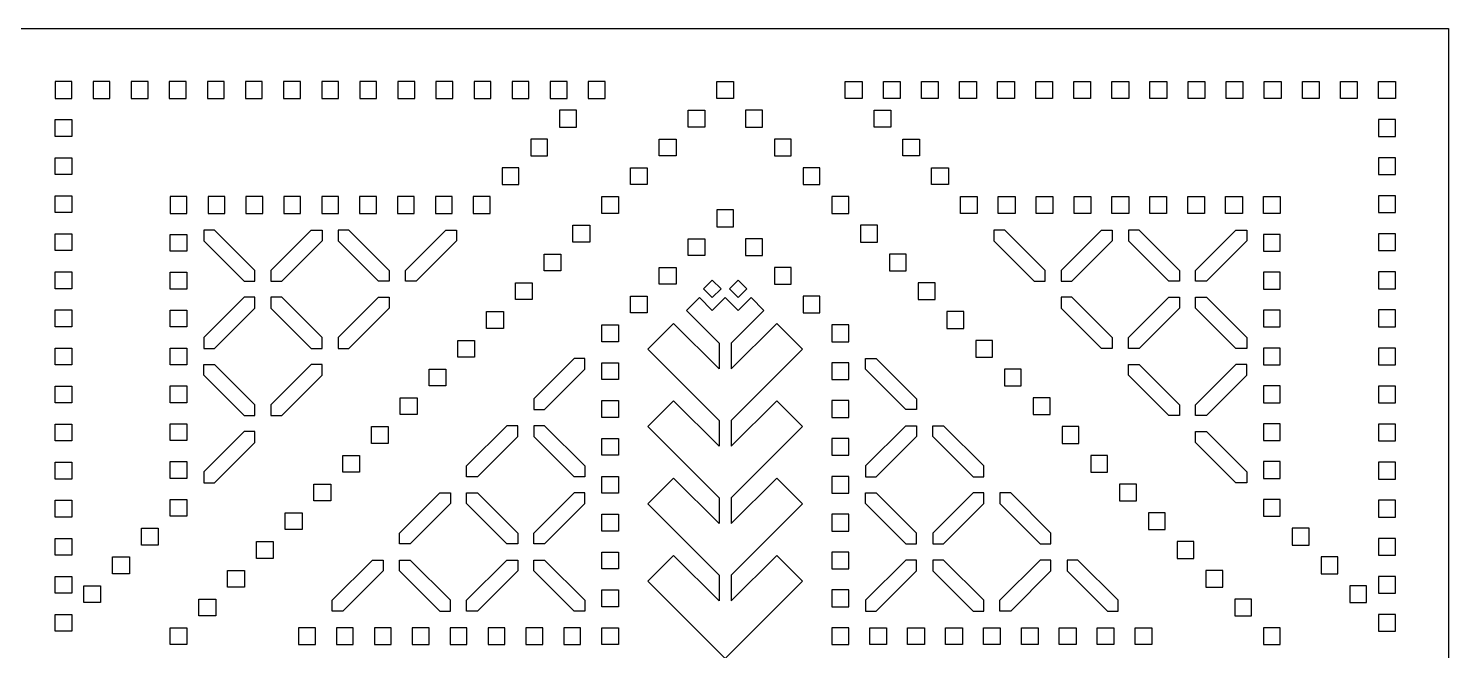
# Model space of a CAD drawing. Extents: x 48 to 637, y 137 to 327.
# Drawn here: x 242.3 to 429, y 245.3 to 327.2 of the extents above; entities that cross this region are included whole.
import ezdxf

# ---------------------------------------------------------------- set-up
doc = ezdxf.new("R2010")
doc.units = 0
doc.layers.get('0').update_dxf_attribs({"linetype": 'CONTINUOUS'})

msp = doc.modelspace()

# ---------------------------------------------------------------- linework, layer by layer
for p, q in [((238.757882, 327.15714), (429.019033, 327.15714)), ((429.019033, 327.15714), (429.019033, 136.895926)), ((245.757882, 320.15714), (245.757882, 317.947432)), ((247.967591, 320.15714), (245.757882, 320.15714)), ((247.967591, 317.947432), (247.967591, 320.15714)), ((250.767382, 320.15714), (250.767382, 317.947432)), ((252.977091, 320.15714), (250.767382, 320.15714)), ((252.977091, 317.947432), (252.977091, 320.15714)), ((255.776882, 320.15714), (255.776882, 317.947432)), ((257.986591, 320.15714), (255.776882, 320.15714)), ((257.986591, 317.947432), (257.986591, 320.15714)), ((260.786382, 320.15714), (260.786382, 317.947432)), ((262.996091, 320.15714), (260.786382, 320.15714)), ((262.996091, 317.947432), (262.996091, 320.15714)), ((268.005591, 320.15714), (265.795882, 320.15714)), ((265.795882, 320.15714), (265.795882, 317.947432)), ((268.005591, 317.947432), (268.005591, 320.15714)), ((273.015091, 320.15714), (270.805382, 320.15714)), ((270.805382, 320.15714), (270.805382, 317.947432)), ((273.015091, 317.947432), (273.015091, 320.15714)), ((278.024591, 320.15714), (275.814882, 320.15714)), ((275.814882, 320.15714), (275.814882, 317.947432)), ((278.024591, 317.947432), (278.024591, 320.15714)), ((280.824382, 320.15714), (280.824382, 317.947432)), ((283.034091, 320.15714), (280.824382, 320.15714)), ((283.034091, 317.947432), (283.034091, 320.15714)), ((285.833882, 320.15714), (285.833882, 317.947432)), ((288.043591, 320.15714), (285.833882, 320.15714)), ((288.043591, 317.947432), (288.043591, 320.15714)), ((290.843382, 320.15714), (290.843382, 317.947432)), ((293.053091, 320.15714), (290.843382, 320.15714)), ((293.053091, 317.947432), (293.053091, 320.15714)), ((295.852882, 320.15714), (295.852882, 317.947432)), ((298.062591, 320.15714), (295.852882, 320.15714)), ((298.062591, 317.947432), (298.062591, 320.15714)), ((300.862382, 320.15714), (300.862382, 317.947432)), ((303.072091, 320.15714), (300.862382, 320.15714)), ((303.072091, 317.947432), (303.072091, 320.15714)), ((308.081591, 320.15714), (305.871882, 320.15714)), ((305.871882, 320.15714), (305.871882, 317.947432)), ((308.081591, 317.947432), (308.081591, 320.15714)), ((313.091091, 320.15714), (310.881382, 320.15714)), ((310.881382, 320.15714), (310.881382, 317.947432)), ((313.091091, 317.947432), (313.091091, 320.15714)), ((318.100591, 320.15714), (315.890882, 320.15714)), ((315.890882, 320.15714), (315.890882, 317.947432)), ((318.100591, 317.947432), (318.100591, 320.15714)), ((332.783603, 317.947432), (332.783603, 320.15714)), ((332.783603, 320.15714), (334.993312, 320.15714)), ((334.993312, 320.15714), (334.993312, 317.947432)), ((349.676325, 317.947432), (349.676325, 320.15714)), ((349.676325, 320.15714), (351.886033, 320.15714)), ((351.886033, 320.15714), (351.886033, 317.947432)), ((354.685825, 320.15714), (356.895533, 320.15714)), ((354.685825, 317.947432), (354.685825, 320.15714)), ((356.895533, 320.15714), (356.895533, 317.947432)), ((359.695325, 320.15714), (361.905033, 320.15714)), ((359.695325, 317.947432), (359.695325, 320.15714)), ((361.905033, 320.15714), (361.905033, 317.947432)), ((364.704825, 320.15714), (366.914533, 320.15714)), ((364.704825, 317.947432), (364.704825, 320.15714)), ((366.914533, 320.15714), (366.914533, 317.947432)), ((369.714325, 320.15714), (371.924033, 320.15714)), ((369.714325, 317.947432), (369.714325, 320.15714)), ((371.924033, 320.15714), (371.924033, 317.947432)), ((374.723825, 320.15714), (376.933533, 320.15714)), ((374.723825, 317.947432), (374.723825, 320.15714)), ((376.933533, 320.15714), (376.933533, 317.947432)), ((379.733325, 320.15714), (381.943033, 320.15714)), ((379.733325, 317.947432), (379.733325, 320.15714)), ((381.943033, 320.15714), (381.943033, 317.947432)), ((384.742825, 320.15714), (386.952533, 320.15714)), ((384.742825, 317.947432), (384.742825, 320.15714)), ((386.952533, 320.15714), (386.952533, 317.947432)), ((389.752325, 320.15714), (391.962033, 320.15714)), ((389.752325, 317.947432), (389.752325, 320.15714)), ((391.962033, 320.15714), (391.962033, 317.947432)), ((394.761825, 320.15714), (396.971533, 320.15714)), ((394.761825, 317.947432), (394.761825, 320.15714)), ((396.971533, 320.15714), (396.971533, 317.947432)), ((399.771325, 320.15714), (401.981033, 320.15714)), ((399.771325, 317.947432), (399.771325, 320.15714)), ((401.981033, 320.15714), (401.981033, 317.947432)), ((404.780825, 320.15714), (406.990533, 320.15714)), ((404.780825, 317.947432), (404.780825, 320.15714)), ((406.990533, 320.15714), (406.990533, 317.947432)), ((409.790325, 320.15714), (412.000033, 320.15714)), ((409.790325, 317.947432), (409.790325, 320.15714)), ((412.000033, 320.15714), (412.000033, 317.947432)), ((414.799825, 320.15714), (417.009533, 320.15714)), ((414.799825, 317.947432), (414.799825, 320.15714)), ((417.009533, 320.15714), (417.009533, 317.947432)), ((419.809325, 320.15714), (422.019033, 320.15714)), ((419.809325, 317.947432), (419.809325, 320.15714)), ((422.019033, 320.15714), (422.019033, 317.947432)), ((245.757882, 317.947432), (247.967591, 317.947432)), ((250.767382, 317.947432), (252.977091, 317.947432)), ((255.776882, 317.947432), (257.986591, 317.947432)), ((260.786382, 317.947432), (262.996091, 317.947432)), ((265.795882, 317.947432), (268.005591, 317.947432)), ((270.805382, 317.947432), (273.015091, 317.947432)), ((275.814882, 317.947432), (278.024591, 317.947432)), ((280.824382, 317.947432), (283.034091, 317.947432)), ((285.833882, 317.947432), (288.043591, 317.947432)), ((290.843382, 317.947432), (293.053091, 317.947432)), ((295.852882, 317.947432), (298.062591, 317.947432)), ((300.862382, 317.947432), (303.072091, 317.947432)), ((305.871882, 317.947432), (308.081591, 317.947432)), ((310.881382, 317.947432), (313.091091, 317.947432)), ((315.890882, 317.947432), (318.100591, 317.947432)), ((334.993312, 317.947432), (332.783603, 317.947432)), ((351.886033, 317.947432), (349.676325, 317.947432)), ((356.895533, 317.947432), (354.685825, 317.947432)), ((361.905033, 317.947432), (359.695325, 317.947432)), ((366.914533, 317.947432), (364.704825, 317.947432)), ((371.924033, 317.947432), (369.714325, 317.947432)), ((376.933533, 317.947432), (374.723825, 317.947432)), ((381.943033, 317.947432), (379.733325, 317.947432)), ((386.952533, 317.947432), (384.742825, 317.947432)), ((391.962033, 317.947432), (389.752325, 317.947432)), ((396.971533, 317.947432), (394.761825, 317.947432)), ((401.981033, 317.947432), (399.771325, 317.947432)), ((406.990533, 317.947432), (404.780825, 317.947432)), ((412.000033, 317.947432), (409.790325, 317.947432)), ((417.009533, 317.947432), (414.799825, 317.947432)), ((422.019033, 317.947432), (419.809325, 317.947432)), ((314.316855, 316.373405), (312.107146, 316.373405)), ((312.107146, 316.373405), (312.107146, 314.163696)), ((314.316855, 314.163696), (314.316855, 316.373405)), ((328.999875, 316.373412), (331.209584, 316.373412)), ((328.999875, 314.163703), (328.999875, 316.373412)), ((331.209584, 316.373412), (331.209584, 314.163703)), ((338.77704, 316.373412), (336.567332, 316.373412)), ((336.567332, 316.373412), (336.567332, 314.163703)), ((338.77704, 314.163703), (338.77704, 316.373412)), ((353.460061, 316.373405), (355.669769, 316.373405)), ((353.460061, 314.163696), (353.460061, 316.373405)), ((355.669769, 316.373405), (355.669769, 314.163696)), ((245.757882, 312.937932), (245.757882, 315.14764)), ((245.757882, 315.14764), (247.967591, 315.14764)), ((247.967591, 315.14764), (247.967591, 312.937932)), ((312.107146, 314.163696), (314.316855, 314.163696)), ((331.209584, 314.163703), (328.999875, 314.163703)), ((336.567332, 314.163703), (338.77704, 314.163703)), ((355.669769, 314.163696), (353.460061, 314.163696)), ((422.019033, 315.14764), (419.809325, 315.14764)), ((419.809325, 315.14764), (419.809325, 312.937932)), ((422.019033, 312.937932), (422.019033, 315.14764)), ((247.967591, 312.937932), (245.757882, 312.937932)), ((308.32341, 312.589669), (308.32341, 310.37996)), ((310.533119, 312.589669), (308.32341, 312.589669)), ((310.533119, 310.37996), (310.533119, 312.589669)), ((325.216147, 310.379975), (325.216147, 312.589684)), ((325.216147, 312.589684), (327.425855, 312.589684)), ((327.425855, 312.589684), (327.425855, 310.379975)), ((340.35106, 312.589684), (340.35106, 310.379975)), ((342.560769, 312.589684), (340.35106, 312.589684)), ((342.560769, 310.379975), (342.560769, 312.589684)), ((357.243796, 310.37996), (357.243796, 312.589669)), ((357.243796, 312.589669), (359.453505, 312.589669)), ((359.453505, 312.589669), (359.453505, 310.37996)), ((419.809325, 312.937932), (422.019033, 312.937932)), ((245.757882, 307.928432), (245.757882, 310.13814)), ((245.757882, 310.13814), (247.967591, 310.13814)), ((247.967591, 310.13814), (247.967591, 307.928432)), ((308.32341, 310.37996), (310.533119, 310.37996)), ((327.425855, 310.379975), (325.216147, 310.379975)), ((340.35106, 310.379975), (342.560769, 310.379975)), ((359.453505, 310.37996), (357.243796, 310.37996)), ((422.019033, 310.13814), (419.809325, 310.13814)), ((419.809325, 310.13814), (419.809325, 307.928432)), ((422.019033, 307.928432), (422.019033, 310.13814)), ((306.749383, 308.805933), (304.539674, 308.805933)), ((304.539674, 308.805933), (304.539674, 306.596224)), ((306.749383, 306.596224), (306.749383, 308.805933)), ((321.432418, 308.805955), (323.642127, 308.805955)), ((321.432418, 306.596247), (321.432418, 308.805955)), ((323.642127, 308.805955), (323.642127, 306.596247)), ((346.344497, 308.805955), (344.134789, 308.805955)), ((344.134789, 308.805955), (344.134789, 306.596247)), ((346.344497, 306.596247), (346.344497, 308.805955)), ((361.027532, 308.805933), (363.237241, 308.805933)), ((361.027532, 306.596224), (361.027532, 308.805933)), ((363.237241, 308.805933), (363.237241, 306.596224)), ((247.967591, 307.928432), (245.757882, 307.928432)), ((304.539674, 306.596224), (306.749383, 306.596224)), ((323.642127, 306.596247), (321.432418, 306.596247)), ((344.134789, 306.596247), (346.344497, 306.596247)), ((363.237241, 306.596224), (361.027532, 306.596224)), ((419.809325, 307.928432), (422.019033, 307.928432)), ((245.757882, 302.918932), (245.757882, 305.12864)), ((245.757882, 305.12864), (247.967591, 305.12864)), ((247.967591, 305.12864), (247.967591, 302.918932)), ((260.892794, 305.022197), (260.892794, 302.812488)), ((263.102503, 305.022197), (260.892794, 305.022197)), ((263.102503, 302.812488), (263.102503, 305.022197)), ((265.875687, 305.022197), (265.875687, 302.812488)), ((268.085396, 305.022197), (265.875687, 305.022197)), ((268.085396, 302.812488), (268.085396, 305.022197)), ((270.85858, 305.022197), (270.85858, 302.812488)), ((273.068289, 305.022197), (270.85858, 305.022197)), ((273.068289, 302.812488), (273.068289, 305.022197)), ((275.841473, 305.022197), (275.841473, 302.812488)), ((278.051182, 305.022197), (275.841473, 305.022197)), ((278.051182, 302.812488), (278.051182, 305.022197)), ((280.824366, 305.022197), (280.824366, 302.812488)), ((283.034075, 305.022197), (280.824366, 305.022197)), ((283.034075, 302.812488), (283.034075, 305.022197)), ((285.807259, 305.022197), (285.807259, 302.812488)), ((288.016968, 305.022197), (285.807259, 305.022197)), ((288.016968, 302.812488), (288.016968, 305.022197)), ((290.790152, 305.022197), (290.790152, 302.812488)), ((292.999861, 305.022197), (290.790152, 305.022197)), ((292.999861, 302.812488), (292.999861, 305.022197)), ((295.773046, 305.022197), (295.773046, 302.812488)), ((297.982754, 305.022197), (295.773046, 305.022197)), ((297.982754, 302.812488), (297.982754, 305.022197)), ((300.755939, 305.022197), (300.755939, 302.812488)), ((302.965647, 305.022197), (300.755939, 305.022197)), ((302.965647, 302.812488), (302.965647, 305.022197)), ((317.64869, 302.812518), (317.64869, 305.022227)), ((317.64869, 305.022227), (319.858399, 305.022227)), ((319.858399, 305.022227), (319.858399, 302.812518)), ((347.918517, 305.022227), (347.918517, 302.812518)), ((350.128226, 305.022227), (347.918517, 305.022227)), ((350.128226, 302.812518), (350.128226, 305.022227)), ((364.811268, 305.022197), (367.020977, 305.022197)), ((364.811268, 302.812488), (364.811268, 305.022197)), ((367.020977, 305.022197), (367.020977, 302.812488)), ((369.794161, 302.812488), (369.794161, 305.022197)), ((369.794161, 305.022197), (372.00387, 305.022197)), ((372.00387, 305.022197), (372.00387, 302.812488)), ((374.777054, 302.812488), (374.777054, 305.022197)), ((374.777054, 305.022197), (376.986763, 305.022197)), ((376.986763, 305.022197), (376.986763, 302.812488)), ((379.759947, 302.812488), (379.759947, 305.022197)), ((379.759947, 305.022197), (381.969656, 305.022197)), ((381.969656, 305.022197), (381.969656, 302.812488)), ((384.742841, 302.812488), (384.742841, 305.022197)), ((384.742841, 305.022197), (386.952549, 305.022197)), ((386.952549, 305.022197), (386.952549, 302.812488)), ((389.725734, 302.812488), (389.725734, 305.022197)), ((389.725734, 305.022197), (391.935442, 305.022197)), ((391.935442, 305.022197), (391.935442, 302.812488)), ((394.708627, 305.022197), (396.918335, 305.022197)), ((394.708627, 302.812488), (394.708627, 305.022197)), ((396.918335, 305.022197), (396.918335, 302.812488)), ((399.69152, 302.812488), (399.69152, 305.022197)), ((399.69152, 305.022197), (401.901229, 305.022197)), ((401.901229, 305.022197), (401.901229, 302.812488)), ((404.674413, 302.812488), (404.674413, 305.022197)), ((404.674413, 305.022197), (406.884122, 305.022197)), ((406.884122, 305.022197), (406.884122, 302.812488)), ((422.019033, 305.12864), (419.809325, 305.12864)), ((419.809325, 305.12864), (419.809325, 302.918932)), ((422.019033, 302.918932), (422.019033, 305.12864)), ((247.967591, 302.918932), (245.757882, 302.918932)), ((260.892794, 302.812488), (263.102503, 302.812488)), ((265.875687, 302.812488), (268.085396, 302.812488)), ((270.85858, 302.812488), (273.068289, 302.812488)), ((275.841473, 302.812488), (278.051182, 302.812488)), ((280.824366, 302.812488), (283.034075, 302.812488)), ((285.807259, 302.812488), (288.016968, 302.812488)), ((290.790152, 302.812488), (292.999861, 302.812488)), ((295.773046, 302.812488), (297.982754, 302.812488)), ((300.755939, 302.812488), (302.965647, 302.812488)), ((319.858399, 302.812518), (317.64869, 302.812518)), ((332.783603, 303.264419), (332.783603, 301.05471)), ((334.993312, 303.264419), (332.783603, 303.264419)), ((334.993312, 301.05471), (334.993312, 303.264419)), ((347.918517, 302.812518), (350.128226, 302.812518)), ((367.020977, 302.812488), (364.811268, 302.812488)), ((372.00387, 302.812488), (369.794161, 302.812488)), ((376.986763, 302.812488), (374.777054, 302.812488)), ((381.969656, 302.812488), (379.759947, 302.812488)), ((386.952549, 302.812488), (384.742841, 302.812488)), ((391.935442, 302.812488), (389.725734, 302.812488)), ((396.918335, 302.812488), (394.708627, 302.812488)), ((401.901229, 302.812488), (399.69152, 302.812488)), ((406.884122, 302.812488), (404.674413, 302.812488)), ((419.809325, 302.918932), (422.019033, 302.918932)), ((313.864961, 301.238499), (316.07467, 301.238499)), ((313.864961, 299.02879), (313.864961, 301.238499)), ((316.07467, 301.238499), (316.07467, 299.02879)), ((332.783603, 301.05471), (334.993312, 301.05471)), ((353.911954, 301.238499), (351.702245, 301.238499)), ((351.702245, 301.238499), (351.702245, 299.02879)), ((353.911954, 299.02879), (353.911954, 301.238499)), ((245.757882, 297.909432), (245.757882, 300.11914)), ((245.757882, 300.11914), (247.967591, 300.11914)), ((247.967591, 300.11914), (247.967591, 297.909432)), ((260.892794, 297.829595), (260.892794, 300.039304)), ((260.892794, 300.039304), (263.102503, 300.039304)), ((263.102503, 300.039304), (263.102503, 297.829595)), ((266.726425, 300.60278), (265.312211, 300.60278)), ((265.312211, 300.60278), (265.312211, 299.188566)), ((265.312211, 299.188566), (270.615512, 293.885265)), ((266.726425, 300.60278), (272.029726, 295.299479)), ((279.454347, 300.60278), (274.151046, 295.299479)), ((280.86856, 299.188566), (275.56526, 293.885265)), ((279.454347, 300.60278), (280.86856, 300.60278)), ((280.86856, 300.60278), (280.86856, 299.188566)), ((284.404094, 300.60278), (282.989881, 300.60278)), ((282.989881, 300.60278), (282.989881, 299.188566)), ((282.989881, 299.188566), (288.293182, 293.885265)), ((284.404094, 300.60278), (289.707395, 295.299479)), ((297.132016, 300.60278), (291.828716, 295.299479)), ((298.54623, 299.188566), (293.242929, 293.885265)), ((297.132016, 300.60278), (298.54623, 300.60278)), ((298.54623, 300.60278), (298.54623, 299.188566)), ((316.07467, 299.02879), (313.864961, 299.02879)), ((328.999868, 299.480683), (331.209576, 299.480683)), ((328.999868, 297.270975), (328.999868, 299.480683)), ((331.209576, 299.480683), (331.209576, 297.270975)), ((338.777048, 299.480683), (336.567339, 299.480683)), ((336.567339, 299.480683), (336.567339, 297.270975)), ((338.777048, 297.270975), (338.777048, 299.480683)), ((351.702245, 299.02879), (353.911954, 299.02879)), ((369.230686, 300.60278), (369.230686, 299.188566)), ((370.644899, 300.60278), (369.230686, 300.60278)), ((369.230686, 299.188566), (374.533986, 293.885265)), ((370.644899, 300.60278), (375.9482, 295.299479)), ((383.372821, 300.60278), (378.06952, 295.299479)), ((384.787035, 299.188566), (379.483734, 293.885265)), ((383.372821, 300.60278), (384.787035, 300.60278)), ((384.787035, 300.60278), (384.787035, 299.188566)), ((388.322569, 300.60278), (386.908355, 300.60278)), ((386.908355, 300.60278), (386.908355, 299.188566)), ((386.908355, 299.188566), (392.211656, 293.885265)), ((388.322569, 300.60278), (393.625869, 295.299479)), ((401.050491, 300.60278), (395.74719, 295.299479)), ((402.464704, 299.188566), (397.161403, 293.885265)), ((401.050491, 300.60278), (402.464704, 300.60278)), ((402.464704, 300.60278), (402.464704, 299.188566)), ((406.884122, 300.039304), (404.674413, 300.039304)), ((404.674413, 300.039304), (404.674413, 297.829595)), ((406.884122, 297.829595), (406.884122, 300.039304)), ((419.809325, 300.11914), (419.809325, 297.909432)), ((422.019033, 300.11914), (419.809325, 300.11914)), ((422.019033, 297.909432), (422.019033, 300.11914)), ((247.967591, 297.909432), (245.757882, 297.909432)), ((263.102503, 297.829595), (260.892794, 297.829595)), ((310.081233, 295.245061), (310.081233, 297.45477)), ((310.081233, 297.45477), (312.290942, 297.45477)), ((312.290942, 297.45477), (312.290942, 295.245061)), ((331.209576, 297.270975), (328.999868, 297.270975)), ((336.567339, 297.270975), (338.777048, 297.270975)), ((355.485974, 297.45477), (355.485974, 295.245061)), ((357.695682, 297.45477), (355.485974, 297.45477)), ((357.695682, 295.245061), (357.695682, 297.45477)), ((404.674413, 297.829595), (406.884122, 297.829595)), ((419.809325, 297.909432), (422.019033, 297.909432)), ((245.757882, 295.10964), (247.967591, 295.10964)), ((245.757882, 292.899932), (245.757882, 295.10964)), ((247.967591, 295.10964), (247.967591, 292.899932)), ((272.029726, 293.885265), (272.029726, 295.299479)), ((274.151046, 295.299479), (274.151046, 293.885265)), ((289.707395, 295.299479), (289.707395, 293.885265)), ((291.828716, 293.885265), (291.828716, 295.299479)), ((312.290942, 295.245061), (310.081233, 295.245061)), ((325.216132, 293.487239), (325.216132, 295.696947)), ((325.216132, 295.696947), (327.42584, 295.696947)), ((327.42584, 295.696947), (327.42584, 293.487239)), ((340.351075, 295.696947), (340.351075, 293.487239)), ((342.560784, 295.696947), (340.351075, 295.696947)), ((342.560784, 293.487239), (342.560784, 295.696947)), ((355.485974, 295.245061), (357.695682, 295.245061)), ((375.9482, 293.885265), (375.9482, 295.299479)), ((378.06952, 295.299479), (378.06952, 293.885265)), ((393.625869, 295.299479), (393.625869, 293.885265)), ((395.74719, 293.885265), (395.74719, 295.299479)), ((419.809325, 295.10964), (419.809325, 292.899932)), ((422.019033, 295.10964), (419.809325, 295.10964)), ((422.019033, 292.899932), (422.019033, 295.10964)), ((260.892794, 295.056411), (263.102503, 295.056411)), ((260.892794, 292.846702), (260.892794, 295.056411)), ((263.102503, 295.056411), (263.102503, 292.846702)), ((270.615512, 293.885265), (272.029726, 293.885265)), ((274.151046, 293.885265), (275.56526, 293.885265)), ((289.707395, 293.885265), (288.293182, 293.885265)), ((293.242929, 293.885265), (291.828716, 293.885265)), ((306.297505, 293.671042), (308.507213, 293.671042)), ((306.297505, 291.461333), (306.297505, 293.671042)), ((308.507213, 293.671042), (308.507213, 291.461333)), ((327.42584, 293.487239), (325.216132, 293.487239)), ((332.191401, 294.027344), (331.042353, 292.878295)), ((333.34045, 292.878295), (332.191401, 294.027344)), ((335.585514, 294.027344), (334.436465, 292.878295)), ((336.734563, 292.878295), (335.585514, 294.027344)), ((340.351075, 293.487239), (342.560784, 293.487239)), ((361.479411, 293.671042), (359.269702, 293.671042)), ((359.269702, 293.671042), (359.269702, 291.461333)), ((361.479411, 291.461333), (361.479411, 293.671042)), ((374.533986, 293.885265), (375.9482, 293.885265)), ((378.06952, 293.885265), (379.483734, 293.885265)), ((393.625869, 293.885265), (392.211656, 293.885265)), ((397.161403, 293.885265), (395.74719, 293.885265)), ((406.884122, 295.056411), (404.674413, 295.056411)), ((404.674413, 295.056411), (404.674413, 292.846702)), ((406.884122, 292.846702), (406.884122, 295.056411)), ((247.967591, 292.899932), (245.757882, 292.899932)), ((263.102503, 292.846702), (260.892794, 292.846702)), ((265.312211, 286.460644), (270.615512, 291.763945)), ((272.029726, 291.763945), (270.615512, 291.763945)), ((272.029726, 290.349731), (272.029726, 291.763945)), ((275.56526, 291.763945), (274.151046, 291.763945)), ((274.151046, 291.763945), (274.151046, 290.349731)), ((275.56526, 291.763945), (280.86856, 286.460644)), ((288.293182, 291.763945), (282.989881, 286.460644)), ((288.293182, 291.763945), (289.707395, 291.763945)), ((289.707395, 291.763945), (289.707395, 290.349731)), ((308.507213, 291.461333), (306.297505, 291.461333)), ((321.432396, 291.913212), (323.642105, 291.913212)), ((321.432396, 289.703503), (321.432396, 291.913212)), ((323.642105, 291.913212), (323.642105, 289.703503)), ((330.494345, 291.729247), (328.797289, 290.03219)), ((332.191401, 290.03219), (330.494345, 291.729247)), ((331.042353, 292.878295), (332.191401, 291.729247)), ((332.191401, 291.729247), (333.34045, 292.878295)), ((333.888458, 291.729247), (332.191401, 290.03219)), ((335.585514, 290.03219), (333.888458, 291.729247)), ((334.436465, 292.878295), (335.585514, 291.729247)), ((335.585514, 291.729247), (336.734563, 292.878295)), ((337.28257, 291.729247), (335.585514, 290.03219)), ((338.979627, 290.03219), (337.28257, 291.729247)), ((346.34452, 291.913212), (344.134811, 291.913212)), ((344.134811, 291.913212), (344.134811, 289.703503)), ((346.34452, 289.703503), (346.34452, 291.913212)), ((359.269702, 291.461333), (361.479411, 291.461333)), ((379.483734, 291.763945), (378.06952, 291.763945)), ((378.06952, 291.763945), (378.06952, 290.349731)), ((379.483734, 291.763945), (384.787035, 286.460644)), ((392.211656, 291.763945), (386.908355, 286.460644)), ((392.211656, 291.763945), (393.625869, 291.763945)), ((393.625869, 291.763945), (393.625869, 290.349731)), ((395.74719, 290.349731), (395.74719, 291.763945)), ((395.74719, 291.763945), (397.161403, 291.763945)), ((402.464704, 286.460644), (397.161403, 291.763945)), ((404.674413, 292.846702), (406.884122, 292.846702)), ((419.809325, 292.899932), (422.019033, 292.899932)), ((245.757882, 290.10014), (247.967591, 290.10014)), ((245.757882, 287.890432), (245.757882, 290.10014)), ((247.967591, 290.10014), (247.967591, 287.890432)), ((260.892794, 290.073518), (263.102503, 290.073518)), ((260.892794, 287.863809), (260.892794, 290.073518)), ((263.102503, 290.073518), (263.102503, 287.863809)), ((266.726425, 285.046431), (272.029726, 290.349731)), ((274.151046, 290.349731), (279.454347, 285.046431)), ((289.707395, 290.349731), (284.404094, 285.046431)), ((302.513776, 287.677605), (302.513776, 289.887313)), ((302.513776, 289.887313), (304.723485, 289.887313)), ((304.723485, 289.887313), (304.723485, 287.677605)), ((323.642105, 289.703503), (321.432396, 289.703503)), ((328.797289, 290.03219), (333.088458, 285.741021)), ((334.688458, 285.741021), (338.979627, 290.03219)), ((344.134811, 289.703503), (346.34452, 289.703503)), ((363.05343, 289.887313), (363.05343, 287.677605)), ((365.263139, 289.887313), (363.05343, 289.887313)), ((365.263139, 287.677605), (365.263139, 289.887313)), ((378.06952, 290.349731), (383.372821, 285.046431)), ((393.625869, 290.349731), (388.322569, 285.046431)), ((401.050491, 285.046431), (395.74719, 290.349731)), ((404.674413, 290.073518), (404.674413, 287.863809)), ((406.884122, 290.073518), (404.674413, 290.073518)), ((406.884122, 287.863809), (406.884122, 290.073518)), ((419.809325, 290.10014), (419.809325, 287.890432)), ((422.019033, 290.10014), (419.809325, 290.10014)), ((422.019033, 287.890432), (422.019033, 290.10014)), ((247.967591, 287.890432), (245.757882, 287.890432)), ((263.102503, 287.863809), (260.892794, 287.863809)), ((304.723485, 287.677605), (302.513776, 287.677605)), ((317.64866, 285.919767), (317.64866, 288.129476)), ((317.64866, 288.129476), (319.858369, 288.129476)), ((319.858369, 288.129476), (319.858369, 285.919767)), ((323.70612, 284.941021), (327.100233, 288.335134)), ((327.100233, 288.335134), (333.088458, 282.346909)), ((334.688458, 282.346909), (340.676683, 288.335134)), ((340.676683, 288.335134), (344.070795, 284.941021)), ((347.918547, 288.129476), (347.918547, 285.919767)), ((350.128255, 288.129476), (347.918547, 288.129476)), ((350.128255, 285.919767), (350.128255, 288.129476)), ((363.05343, 287.677605), (365.263139, 287.677605)), ((404.674413, 287.863809), (406.884122, 287.863809)), ((419.809325, 287.890432), (422.019033, 287.890432)), ((265.312211, 286.460644), (265.312211, 285.046431)), ((280.86856, 285.046431), (280.86856, 286.460644)), ((282.989881, 286.460644), (282.989881, 285.046431)), ((298.730048, 286.103585), (300.939757, 286.103585)), ((298.730048, 283.893876), (298.730048, 286.103585)), ((300.939757, 286.103585), (300.939757, 283.893876)), ((319.858369, 285.919767), (317.64866, 285.919767)), ((347.918547, 285.919767), (350.128255, 285.919767)), ((369.046868, 286.103585), (366.837159, 286.103585)), ((366.837159, 286.103585), (366.837159, 283.893876)), ((369.046868, 283.893876), (369.046868, 286.103585)), ((384.787035, 286.460644), (384.787035, 285.046431)), ((386.908355, 285.046431), (386.908355, 286.460644)), ((402.464704, 286.460644), (402.464704, 285.046431)), ((245.757882, 282.880932), (245.757882, 285.09064)), ((245.757882, 285.09064), (247.967591, 285.09064)), ((247.967591, 285.09064), (247.967591, 282.880932)), ((260.892794, 282.880916), (260.892794, 285.090625)), ((260.892794, 285.090625), (263.102503, 285.090625)), ((263.102503, 285.090625), (263.102503, 282.880916)), ((265.312211, 285.046431), (266.726425, 285.046431)), ((279.454347, 285.046431), (280.86856, 285.046431)), ((282.989881, 285.046431), (284.404094, 285.046431)), ((300.939757, 283.893876), (298.730048, 283.893876)), ((333.088458, 275.558684), (323.70612, 284.941021)), ((333.088458, 285.741021), (333.088458, 282.346909)), ((334.688458, 285.741021), (334.688458, 282.346909)), ((334.688458, 275.558684), (344.070795, 284.941021)), ((366.837159, 283.893876), (369.046868, 283.893876)), ((384.787035, 285.046431), (383.372821, 285.046431)), ((388.322569, 285.046431), (386.908355, 285.046431)), ((402.464704, 285.046431), (401.050491, 285.046431)), ((406.884122, 285.090625), (404.674413, 285.090625)), ((404.674413, 285.090625), (404.674413, 282.880916)), ((406.884122, 282.880916), (406.884122, 285.090625)), ((422.019033, 285.09064), (419.809325, 285.09064)), ((419.809325, 285.09064), (419.809325, 282.880932)), ((422.019033, 282.880932), (422.019033, 285.09064)), ((247.967591, 282.880932), (245.757882, 282.880932)), ((263.102503, 282.880916), (260.892794, 282.880916)), ((265.312211, 282.92511), (266.726425, 282.92511)), ((265.312211, 281.510897), (265.312211, 282.92511)), ((266.726425, 282.92511), (272.029726, 277.621809)), ((274.151046, 277.621809), (279.454347, 282.92511)), ((280.86856, 282.92511), (279.454347, 282.92511)), ((280.86856, 281.510897), (280.86856, 282.92511)), ((294.94632, 282.319857), (297.156028, 282.319857)), ((294.94632, 280.110148), (294.94632, 282.319857)), ((297.156028, 282.319857), (297.156028, 280.110148)), ((314.024738, 283.710058), (308.721437, 278.406758)), ((315.438951, 282.295845), (310.13565, 276.992544)), ((315.438951, 283.710058), (314.024738, 283.710058)), ((315.438951, 282.295845), (315.438951, 283.710058)), ((317.64866, 283.146583), (319.858369, 283.146583)), ((317.64866, 280.936874), (317.64866, 283.146583)), ((319.858369, 283.146583), (319.858369, 280.936874)), ((347.918547, 283.146583), (347.918547, 280.936874)), ((350.128255, 283.146583), (347.918547, 283.146583)), ((350.128255, 280.936874), (350.128255, 283.146583)), ((352.337964, 282.295845), (352.337964, 283.710058)), ((352.337964, 283.710058), (353.752178, 283.710058)), ((352.337964, 282.295845), (357.641265, 276.992544)), ((353.752178, 283.710058), (359.055479, 278.406758)), ((372.830596, 282.319857), (370.620887, 282.319857)), ((370.620887, 282.319857), (370.620887, 280.110148)), ((372.830596, 280.110148), (372.830596, 282.319857)), ((386.908355, 282.92511), (388.322569, 282.92511)), ((386.908355, 281.510897), (386.908355, 282.92511)), ((393.625869, 277.621809), (388.322569, 282.92511)), ((401.050491, 282.92511), (395.74719, 277.621809)), ((402.464704, 282.92511), (401.050491, 282.92511)), ((402.464704, 281.510897), (402.464704, 282.92511)), ((404.674413, 282.880916), (406.884122, 282.880916)), ((419.809325, 282.880932), (422.019033, 282.880932)), ((265.312211, 281.510897), (270.615512, 276.207596)), ((275.56526, 276.207596), (280.86856, 281.510897)), ((319.858369, 280.936874), (317.64866, 280.936874)), ((347.918547, 280.936874), (350.128255, 280.936874)), ((392.211656, 276.207596), (386.908355, 281.510897)), ((402.464704, 281.510897), (397.161403, 276.207596)), ((245.757882, 277.871432), (245.757882, 280.08114)), ((245.757882, 280.08114), (247.967591, 280.08114)), ((247.967591, 280.08114), (247.967591, 277.871432)), ((260.892794, 277.898023), (260.892794, 280.107732)), ((260.892794, 280.107732), (263.102503, 280.107732)), ((263.102503, 280.107732), (263.102503, 277.898023)), ((291.162591, 278.536128), (293.3723, 278.536128)), ((291.162591, 276.32642), (291.162591, 278.536128)), ((293.3723, 278.536128), (293.3723, 276.32642)), ((297.156028, 280.110148), (294.94632, 280.110148)), ((308.721437, 278.406758), (308.721437, 276.992544)), ((359.055479, 278.406758), (359.055479, 276.992544)), ((370.620887, 280.110148), (372.830596, 280.110148)), ((376.614324, 278.536128), (374.404616, 278.536128)), ((374.404616, 278.536128), (374.404616, 276.32642)), ((376.614324, 276.32642), (376.614324, 278.536128)), ((404.674413, 280.107732), (404.674413, 277.898023)), ((406.884122, 280.107732), (404.674413, 280.107732)), ((406.884122, 277.898023), (406.884122, 280.107732)), ((422.019033, 280.08114), (419.809325, 280.08114)), ((419.809325, 280.08114), (419.809325, 277.871432)), ((422.019033, 277.871432), (422.019033, 280.08114)), ((247.967591, 277.871432), (245.757882, 277.871432)), ((263.102503, 277.898023), (260.892794, 277.898023)), ((272.029726, 276.207596), (272.029726, 277.621809)), ((274.151046, 277.621809), (274.151046, 276.207596)), ((308.721437, 276.992544), (310.13565, 276.992544)), ((317.64866, 275.953981), (317.64866, 278.16369)), ((317.64866, 278.16369), (319.858369, 278.16369)), ((319.858369, 278.16369), (319.858369, 275.953981)), ((323.70612, 274.758684), (327.100233, 278.152796)), ((327.100233, 278.152796), (333.088458, 272.164571)), ((334.688458, 272.164571), (340.676683, 278.152796)), ((340.676683, 278.152796), (344.070795, 274.758684)), ((347.918547, 278.16369), (347.918547, 275.953981)), ((350.128255, 278.16369), (347.918547, 278.16369)), ((350.128255, 275.953981), (350.128255, 278.16369)), ((359.055479, 276.992544), (357.641265, 276.992544)), ((393.625869, 277.621809), (393.625869, 276.207596)), ((395.74719, 276.207596), (395.74719, 277.621809)), ((404.674413, 277.898023), (406.884122, 277.898023)), ((419.809325, 277.871432), (422.019033, 277.871432)), ((245.757882, 272.861932), (245.757882, 275.07164)), ((245.757882, 275.07164), (247.967591, 275.07164)), ((247.967591, 275.07164), (247.967591, 272.861932)), ((260.892794, 272.91513), (260.892794, 275.124839)), ((260.892794, 275.124839), (263.102503, 275.124839)), ((263.102503, 275.124839), (263.102503, 272.91513)), ((270.615512, 276.207596), (272.029726, 276.207596)), ((274.151046, 276.207596), (275.56526, 276.207596)), ((287.378863, 274.7524), (289.588571, 274.7524)), ((287.378863, 272.542691), (287.378863, 274.7524)), ((289.588571, 274.7524), (289.588571, 272.542691)), ((293.3723, 276.32642), (291.162591, 276.32642)), ((305.185903, 274.871224), (299.882602, 269.567923)), ((306.600117, 274.871224), (305.185903, 274.871224)), ((306.600117, 273.45701), (306.600117, 274.871224)), ((310.13565, 274.871224), (308.721437, 274.871224)), ((308.721437, 274.871224), (308.721437, 273.45701)), ((315.438951, 269.567923), (310.13565, 274.871224)), ((319.858369, 275.953981), (317.64866, 275.953981)), ((333.088458, 265.376346), (323.70612, 274.758684)), ((333.088458, 275.558684), (333.088458, 272.164571)), ((334.688458, 275.558684), (334.688458, 272.164571)), ((334.688458, 265.376346), (344.070795, 274.758684)), ((347.918547, 275.953981), (350.128255, 275.953981)), ((352.337964, 269.567923), (357.641265, 274.871224)), ((357.641265, 274.871224), (359.055479, 274.871224)), ((359.055479, 274.871224), (359.055479, 273.45701)), ((361.176799, 274.871224), (362.591012, 274.871224)), ((361.176799, 273.45701), (361.176799, 274.871224)), ((362.591012, 274.871224), (367.894313, 269.567923)), ((374.404616, 276.32642), (376.614324, 276.32642)), ((380.398053, 274.7524), (378.188344, 274.7524)), ((378.188344, 274.7524), (378.188344, 272.542691)), ((380.398053, 272.542691), (380.398053, 274.7524)), ((393.625869, 276.207596), (392.211656, 276.207596)), ((397.161403, 276.207596), (395.74719, 276.207596)), ((404.674413, 275.124839), (404.674413, 272.91513)), ((406.884122, 275.124839), (404.674413, 275.124839)), ((406.884122, 272.91513), (406.884122, 275.124839)), ((422.019033, 275.07164), (419.809325, 275.07164)), ((419.809325, 275.07164), (419.809325, 272.861932)), ((422.019033, 272.861932), (422.019033, 275.07164)), ((247.967591, 272.861932), (245.757882, 272.861932)), ((263.102503, 272.91513), (260.892794, 272.91513)), ((265.312211, 268.782975), (270.615512, 274.086275)), ((266.726425, 267.368761), (272.029726, 272.672062)), ((272.029726, 274.086275), (270.615512, 274.086275)), ((272.029726, 272.672062), (272.029726, 274.086275)), ((306.600117, 273.45701), (301.296816, 268.153709)), ((314.024738, 268.153709), (308.721437, 273.45701)), ((317.64866, 270.971088), (317.64866, 273.180796)), ((317.64866, 273.180796), (319.858369, 273.180796)), ((319.858369, 273.180796), (319.858369, 270.971088)), ((347.918547, 273.180796), (347.918547, 270.971088)), ((350.128255, 273.180796), (347.918547, 273.180796)), ((350.128255, 270.971088), (350.128255, 273.180796)), ((353.752178, 268.153709), (359.055479, 273.45701)), ((361.176799, 273.45701), (366.4801, 268.153709)), ((395.74719, 272.672062), (395.74719, 274.086275)), ((395.74719, 274.086275), (397.161403, 274.086275)), ((401.050491, 267.368761), (395.74719, 272.672062)), ((402.464704, 268.782975), (397.161403, 274.086275)), ((404.674413, 272.91513), (406.884122, 272.91513)), ((419.809325, 272.861932), (422.019033, 272.861932)), ((283.595134, 270.968671), (285.804843, 270.968671)), ((283.595134, 268.758963), (283.595134, 270.968671)), ((285.804843, 270.968671), (285.804843, 268.758963)), ((289.588571, 272.542691), (287.378863, 272.542691)), ((319.858369, 270.971088), (317.64866, 270.971088)), ((347.918547, 270.971088), (350.128255, 270.971088)), ((378.188344, 272.542691), (380.398053, 272.542691)), ((384.181781, 270.968671), (381.972072, 270.968671)), ((381.972072, 270.968671), (381.972072, 268.758963)), ((384.181781, 268.758963), (384.181781, 270.968671)), ((245.757882, 267.852432), (245.757882, 270.06214)), ((245.757882, 270.06214), (247.967591, 270.06214)), ((247.967591, 270.06214), (247.967591, 267.852432)), ((260.892794, 270.141945), (263.102503, 270.141945)), ((260.892794, 267.932237), (260.892794, 270.141945)), ((263.102503, 270.141945), (263.102503, 267.932237)), ((299.882602, 268.153709), (299.882602, 269.567923)), ((315.438951, 269.567923), (315.438951, 268.153709)), ((352.337964, 269.567923), (352.337964, 268.153709)), ((367.894313, 268.153709), (367.894313, 269.567923)), ((406.884122, 270.141945), (404.674413, 270.141945)), ((404.674413, 270.141945), (404.674413, 267.932237)), ((406.884122, 267.932237), (406.884122, 270.141945)), ((422.019033, 270.06214), (419.809325, 270.06214)), ((419.809325, 270.06214), (419.809325, 267.852432)), ((422.019033, 267.852432), (422.019033, 270.06214)), ((247.967591, 267.852432), (245.757882, 267.852432)), ((263.102503, 267.932237), (260.892794, 267.932237)), ((265.312211, 268.782975), (265.312211, 267.368761)), ((265.312211, 267.368761), (266.726425, 267.368761)), ((279.811406, 267.184943), (282.021115, 267.184943)), ((279.811406, 264.975234), (279.811406, 267.184943)), ((282.021115, 267.184943), (282.021115, 264.975234)), ((285.804843, 268.758963), (283.595134, 268.758963)), ((301.296816, 268.153709), (299.882602, 268.153709)), ((315.438951, 268.153709), (314.024738, 268.153709)), ((317.64866, 268.197903), (319.858369, 268.197903)), ((317.64866, 265.988195), (317.64866, 268.197903)), ((319.858369, 268.197903), (319.858369, 265.988195)), ((323.70612, 264.576346), (327.100233, 267.970459)), ((327.100233, 267.970459), (333.088458, 261.982234)), ((334.688458, 261.982234), (340.676683, 267.970459)), ((340.676683, 267.970459), (344.070795, 264.576346)), ((347.918547, 268.197903), (347.918547, 265.988195)), ((350.128255, 268.197903), (347.918547, 268.197903)), ((350.128255, 265.988195), (350.128255, 268.197903)), ((352.337964, 268.153709), (353.752178, 268.153709)), ((366.4801, 268.153709), (367.894313, 268.153709)), ((381.972072, 268.758963), (384.181781, 268.758963)), ((387.965509, 267.184943), (385.755801, 267.184943)), ((385.755801, 267.184943), (385.755801, 264.975234)), ((387.965509, 264.975234), (387.965509, 267.184943)), ((402.464704, 267.368761), (401.050491, 267.368761)), ((402.464704, 268.782975), (402.464704, 267.368761)), ((404.674413, 267.932237), (406.884122, 267.932237)), ((419.809325, 267.852432), (422.019033, 267.852432)), ((291.043767, 260.729088), (296.347068, 266.032389)), ((296.347068, 266.032389), (297.761282, 266.032389)), ((297.761282, 266.032389), (297.761282, 264.618175)), ((299.882602, 266.032389), (301.296816, 266.032389)), ((299.882602, 264.618175), (299.882602, 266.032389)), ((306.600117, 260.729088), (301.296816, 266.032389)), ((314.024738, 266.032389), (308.721437, 260.729088)), ((315.438951, 266.032389), (314.024738, 266.032389)), ((315.438951, 264.618175), (315.438951, 266.032389)), ((319.858369, 265.988195), (317.64866, 265.988195)), ((333.088458, 265.376346), (333.088458, 261.982234)), ((334.688458, 265.376346), (334.688458, 261.982234)), ((347.918547, 265.988195), (350.128255, 265.988195)), ((352.337964, 266.032389), (353.752178, 266.032389)), ((352.337964, 264.618175), (352.337964, 266.032389)), ((353.752178, 266.032389), (359.055479, 260.729088)), ((361.176799, 260.729088), (366.4801, 266.032389)), ((367.894313, 266.032389), (366.4801, 266.032389)), ((367.894313, 264.618175), (367.894313, 266.032389)), ((371.429847, 266.032389), (370.015634, 266.032389)), ((370.015634, 266.032389), (370.015634, 264.618175)), ((376.733148, 260.729088), (371.429847, 266.032389)), ((245.757882, 262.842932), (245.757882, 265.05264)), ((245.757882, 265.05264), (247.967591, 265.05264)), ((247.967591, 265.05264), (247.967591, 262.842932)), ((260.892794, 265.159052), (263.102503, 265.159052)), ((260.892794, 262.949344), (260.892794, 265.159052)), ((263.102503, 265.159052), (263.102503, 262.949344)), ((276.027678, 261.191506), (276.027678, 263.401215)), ((276.027678, 263.401215), (278.237386, 263.401215)), ((278.237386, 263.401215), (278.237386, 261.191506)), ((282.021115, 264.975234), (279.811406, 264.975234)), ((292.457981, 259.314874), (297.761282, 264.618175)), ((305.185903, 259.314874), (299.882602, 264.618175)), ((315.438951, 264.618175), (310.13565, 259.314874)), ((333.088458, 255.194009), (323.70612, 264.576346)), ((334.688458, 255.194009), (344.070795, 264.576346)), ((352.337964, 264.618175), (357.641265, 259.314874)), ((362.591012, 259.314874), (367.894313, 264.618175)), ((375.318935, 259.314874), (370.015634, 264.618175)), ((385.755801, 264.975234), (387.965509, 264.975234)), ((391.749238, 263.401215), (389.539529, 263.401215)), ((389.539529, 263.401215), (389.539529, 261.191506)), ((391.749238, 261.191506), (391.749238, 263.401215)), ((404.674413, 265.159052), (404.674413, 262.949344)), ((406.884122, 265.159052), (404.674413, 265.159052)), ((406.884122, 262.949344), (406.884122, 265.159052)), ((422.019033, 265.05264), (419.809325, 265.05264)), ((419.809325, 265.05264), (419.809325, 262.842932)), ((422.019033, 262.842932), (422.019033, 265.05264)), ((247.967591, 262.842932), (245.757882, 262.842932)), ((263.102503, 262.949344), (260.892794, 262.949344)), ((317.64866, 263.21501), (319.858369, 263.21501)), ((317.64866, 261.005302), (317.64866, 263.21501)), ((319.858369, 263.21501), (319.858369, 261.005302)), ((347.918547, 263.21501), (347.918547, 261.005302)), ((350.128255, 263.21501), (347.918547, 263.21501)), ((350.128255, 261.005302), (350.128255, 263.21501)), ((404.674413, 262.949344), (406.884122, 262.949344)), ((419.809325, 262.842932), (422.019033, 262.842932)), ((245.757882, 260.04314), (247.967591, 260.04314)), ((245.757882, 257.833432), (245.757882, 260.04314)), ((247.967591, 260.04314), (247.967591, 257.833432)), ((257.109058, 259.165608), (257.109058, 261.375317)), ((257.109058, 261.375317), (259.318767, 261.375317)), ((259.318767, 261.375317), (259.318767, 259.165608)), ((272.243949, 259.617486), (274.453658, 259.617486)), ((272.243949, 257.407778), (272.243949, 259.617486)), ((274.453658, 259.617486), (274.453658, 257.407778)), ((278.237386, 261.191506), (276.027678, 261.191506)), ((291.043767, 259.314874), (291.043767, 260.729088)), ((306.600117, 260.729088), (306.600117, 259.314874)), ((308.721437, 259.314874), (308.721437, 260.729088)), ((319.858369, 261.005302), (317.64866, 261.005302)), ((347.918547, 261.005302), (350.128255, 261.005302)), ((359.055479, 259.314874), (359.055479, 260.729088)), ((361.176799, 260.729088), (361.176799, 259.314874)), ((376.733148, 259.314874), (376.733148, 260.729088)), ((389.539529, 261.191506), (391.749238, 261.191506)), ((395.532966, 259.617486), (393.323258, 259.617486)), ((393.323258, 259.617486), (393.323258, 257.407778)), ((395.532966, 257.407778), (395.532966, 259.617486)), ((410.667857, 261.375317), (408.458149, 261.375317)), ((408.458149, 261.375317), (408.458149, 259.165608)), ((410.667857, 259.165608), (410.667857, 261.375317)), ((419.809325, 260.04314), (419.809325, 257.833432)), ((422.019033, 260.04314), (419.809325, 260.04314)), ((422.019033, 257.833432), (422.019033, 260.04314)), ((247.967591, 257.833432), (245.757882, 257.833432)), ((259.318767, 259.165608), (257.109058, 259.165608)), ((292.457981, 259.314874), (291.043767, 259.314874)), ((306.600117, 259.314874), (305.185903, 259.314874)), ((310.13565, 259.314874), (308.721437, 259.314874)), ((317.64866, 256.022408), (317.64866, 258.232117)), ((317.64866, 258.232117), (319.858369, 258.232117)), ((319.858369, 258.232117), (319.858369, 256.022408)), ((323.70612, 254.394009), (327.100233, 257.788121)), ((327.100233, 257.788121), (333.088458, 251.799896)), ((334.688458, 251.799896), (340.676683, 257.788121)), ((340.676683, 257.788121), (344.070795, 254.394009)), ((347.918547, 258.232117), (347.918547, 256.022408)), ((350.128255, 258.232117), (347.918547, 258.232117)), ((350.128255, 256.022408), (350.128255, 258.232117)), ((357.641265, 259.314874), (359.055479, 259.314874)), ((361.176799, 259.314874), (362.591012, 259.314874)), ((375.318935, 259.314874), (376.733148, 259.314874)), ((408.458149, 259.165608), (410.667857, 259.165608)), ((419.809325, 257.833432), (422.019033, 257.833432)), ((253.325322, 257.591581), (255.535031, 257.591581)), ((253.325322, 255.381872), (253.325322, 257.591581)), ((255.535031, 257.591581), (255.535031, 255.381872)), ((274.453658, 257.407778), (272.243949, 257.407778)), ((282.204933, 251.890253), (287.508233, 257.193554)), ((287.508233, 257.193554), (288.922447, 257.193554)), ((288.922447, 257.193554), (288.922447, 255.779341)), ((291.043767, 255.779341), (291.043767, 257.193554)), ((291.043767, 257.193554), (292.457981, 257.193554)), ((297.761282, 251.890253), (292.457981, 257.193554)), ((299.882602, 251.890253), (305.185903, 257.193554)), ((305.185903, 257.193554), (306.600117, 257.193554)), ((306.600117, 257.193554), (306.600117, 255.779341)), ((308.721437, 255.779341), (308.721437, 257.193554)), ((308.721437, 257.193554), (310.13565, 257.193554)), ((315.438951, 251.890253), (310.13565, 257.193554)), ((319.858369, 256.022408), (317.64866, 256.022408)), ((347.918547, 256.022408), (350.128255, 256.022408)), ((352.337964, 251.890253), (357.641265, 257.193554)), ((359.055479, 257.193554), (357.641265, 257.193554)), ((359.055479, 255.779341), (359.055479, 257.193554)), ((361.176799, 257.193554), (361.176799, 255.779341)), ((362.591012, 257.193554), (361.176799, 257.193554)), ((367.894313, 251.890253), (362.591012, 257.193554)), ((370.015634, 251.890253), (375.318935, 257.193554)), ((376.733148, 257.193554), (375.318935, 257.193554)), ((376.733148, 255.779341), (376.733148, 257.193554)), ((378.854468, 257.193554), (378.854468, 255.779341)), ((380.268682, 257.193554), (378.854468, 257.193554)), ((385.571983, 251.890253), (380.268682, 257.193554)), ((393.323258, 257.407778), (395.532966, 257.407778)), ((412.241885, 257.591581), (412.241885, 255.381872)), ((414.451593, 257.591581), (412.241885, 257.591581)), ((414.451593, 255.381872), (414.451593, 257.591581)), ((245.757882, 252.823932), (245.757882, 255.03364)), ((245.757882, 255.03364), (247.967591, 255.03364)), ((247.967591, 255.03364), (247.967591, 252.823932)), ((255.535031, 255.381872), (253.325322, 255.381872)), ((268.460221, 253.624049), (268.460221, 255.833758)), ((268.460221, 255.833758), (270.66993, 255.833758)), ((270.66993, 255.833758), (270.66993, 253.624049)), ((283.619146, 250.47604), (288.922447, 255.779341)), ((296.347068, 250.47604), (291.043767, 255.779341)), ((301.296816, 250.47604), (306.600117, 255.779341)), ((314.024738, 250.47604), (308.721437, 255.779341)), ((333.888458, 244.211671), (323.70612, 254.394009)), ((333.088458, 255.194009), (333.088458, 251.799896)), ((333.888458, 244.211671), (344.070795, 254.394009)), ((334.688458, 255.194009), (334.688458, 251.799896)), ((353.752178, 250.47604), (359.055479, 255.779341)), ((366.4801, 250.47604), (361.176799, 255.779341)), ((371.429847, 250.47604), (376.733148, 255.779341)), ((384.157769, 250.47604), (378.854468, 255.779341)), ((399.316695, 255.833758), (397.106986, 255.833758)), ((397.106986, 255.833758), (397.106986, 253.624049)), ((399.316695, 253.624049), (399.316695, 255.833758)), ((412.241885, 255.381872), (414.451593, 255.381872)), ((419.809325, 255.03364), (419.809325, 252.823932)), ((422.019033, 255.03364), (419.809325, 255.03364)), ((422.019033, 252.823932), (422.019033, 255.03364)), ((247.967591, 252.823932), (245.757882, 252.823932)), ((249.541586, 253.807845), (251.751295, 253.807845)), ((249.541586, 251.598136), (249.541586, 253.807845)), ((251.751295, 253.807845), (251.751295, 251.598136)), ((270.66993, 253.624049), (268.460221, 253.624049)), ((317.64866, 253.249224), (319.858369, 253.249224)), ((317.64866, 251.039515), (317.64866, 253.249224)), ((319.858369, 253.249224), (319.858369, 251.039515)), ((347.918547, 253.249224), (347.918547, 251.039515)), ((350.128255, 253.249224), (347.918547, 253.249224)), ((350.128255, 251.039515), (350.128255, 253.249224)), ((397.106986, 253.624049), (399.316695, 253.624049)), ((418.235329, 253.807845), (416.02562, 253.807845)), ((416.02562, 253.807845), (416.02562, 251.598136)), ((418.235329, 251.598136), (418.235329, 253.807845)), ((419.809325, 252.823932), (422.019033, 252.823932)), ((251.751295, 251.598136), (249.541586, 251.598136)), ((264.676492, 249.840321), (264.676492, 252.05003)), ((264.676492, 252.05003), (266.886201, 252.05003)), ((266.886201, 252.05003), (266.886201, 249.840321)), ((282.204933, 250.47604), (282.204933, 251.890253)), ((283.619146, 250.47604), (282.204933, 250.47604)), ((296.347068, 250.47604), (297.761282, 250.47604)), ((297.761282, 250.47604), (297.761282, 251.890253)), ((299.882602, 250.47604), (299.882602, 251.890253)), ((301.296816, 250.47604), (299.882602, 250.47604)), ((315.438951, 250.47604), (314.024738, 250.47604)), ((315.438951, 251.890253), (315.438951, 250.47604)), ((319.858369, 251.039515), (317.64866, 251.039515)), ((347.918547, 251.039515), (350.128255, 251.039515)), ((352.337964, 251.890253), (352.337964, 250.47604)), ((352.337964, 250.47604), (353.752178, 250.47604)), ((366.4801, 250.47604), (367.894313, 250.47604)), ((367.894313, 250.47604), (367.894313, 251.890253)), ((370.015634, 250.47604), (370.015634, 251.890253)), ((371.429847, 250.47604), (370.015634, 250.47604)), ((384.157769, 250.47604), (385.571983, 250.47604)), ((385.571983, 250.47604), (385.571983, 251.890253)), ((403.100423, 252.05003), (400.890714, 252.05003)), ((400.890714, 252.05003), (400.890714, 249.840321)), ((403.100423, 249.840321), (403.100423, 252.05003)), ((416.02562, 251.598136), (418.235329, 251.598136)), ((245.757851, 250.024109), (247.967559, 250.024109)), ((245.757851, 247.8144), (245.757851, 250.024109)), ((247.967559, 250.024109), (247.967559, 247.8144)), ((266.886201, 249.840321), (264.676492, 249.840321)), ((400.890714, 249.840321), (403.100423, 249.840321)), ((419.809356, 250.024109), (419.809356, 247.8144)), ((422.019065, 250.024109), (419.809356, 250.024109)), ((422.019065, 247.8144), (422.019065, 250.024109)), ((247.967559, 247.8144), (245.757851, 247.8144)), ((260.892764, 246.056592), (260.892764, 248.266301)), ((260.892764, 248.266301), (263.102473, 248.266301)), ((263.102473, 248.266301), (263.102473, 246.056592)), ((279.995224, 248.266331), (277.785515, 248.266331)), ((277.785515, 248.266331), (277.785515, 246.056622)), ((279.995224, 246.056622), (279.995224, 248.266331)), ((282.768408, 248.266331), (282.768408, 246.056622)), ((284.978117, 248.266331), (282.768408, 248.266331)), ((284.978117, 246.056622), (284.978117, 248.266331)), ((287.751301, 248.266331), (287.751301, 246.056622)), ((289.96101, 248.266331), (287.751301, 248.266331)), ((289.96101, 246.056622), (289.96101, 248.266331)), ((294.943903, 248.266331), (292.734195, 248.266331)), ((292.734195, 248.266331), (292.734195, 246.056622)), ((294.943903, 246.056622), (294.943903, 248.266331)), ((297.717088, 248.266331), (297.717088, 246.056622)), ((299.926796, 248.266331), (297.717088, 248.266331)), ((299.926796, 246.056622), (299.926796, 248.266331)), ((302.699981, 248.266331), (302.699981, 246.056622)), ((304.909689, 248.266331), (302.699981, 248.266331)), ((304.909689, 246.056622), (304.909689, 248.266331)), ((307.682874, 248.266331), (307.682874, 246.056622)), ((309.892583, 248.266331), (307.682874, 248.266331)), ((309.892583, 246.056622), (309.892583, 248.266331)), ((312.665767, 248.266331), (312.665767, 246.056622)), ((314.875476, 248.266331), (312.665767, 248.266331)), ((314.875476, 246.056622), (314.875476, 248.266331)), ((317.64866, 248.266331), (319.858369, 248.266331)), ((317.64866, 246.056622), (317.64866, 248.266331)), ((319.858369, 248.266331), (319.858369, 246.056622)), ((347.918547, 248.266331), (347.918547, 246.056622)), ((350.128255, 248.266331), (347.918547, 248.266331)), ((350.128255, 246.056622), (350.128255, 248.266331)), ((352.90144, 248.266331), (355.111149, 248.266331)), ((352.90144, 246.056622), (352.90144, 248.266331)), ((355.111149, 248.266331), (355.111149, 246.056622)), ((357.884333, 248.266331), (360.094042, 248.266331)), ((357.884333, 246.056622), (357.884333, 248.266331)), ((360.094042, 248.266331), (360.094042, 246.056622)), ((362.867226, 246.056622), (362.867226, 248.266331)), ((362.867226, 248.266331), (365.076935, 248.266331)), ((365.076935, 248.266331), (365.076935, 246.056622)), ((367.850119, 248.266331), (370.059828, 248.266331)), ((367.850119, 246.056622), (367.850119, 248.266331)), ((370.059828, 248.266331), (370.059828, 246.056622)), ((372.833012, 248.266331), (375.042721, 248.266331)), ((372.833012, 246.056622), (372.833012, 248.266331)), ((375.042721, 248.266331), (375.042721, 246.056622)), ((377.815905, 246.056622), (377.815905, 248.266331)), ((377.815905, 248.266331), (380.025614, 248.266331)), ((380.025614, 248.266331), (380.025614, 246.056622)), ((382.798798, 248.266331), (385.008507, 248.266331)), ((382.798798, 246.056622), (382.798798, 248.266331)), ((385.008507, 248.266331), (385.008507, 246.056622)), ((387.781692, 248.266331), (389.9914, 248.266331)), ((387.781692, 246.056622), (387.781692, 248.266331)), ((389.9914, 248.266331), (389.9914, 246.056622)), ((406.884151, 248.266301), (404.674443, 248.266301)), ((404.674443, 248.266301), (404.674443, 246.056592)), ((406.884151, 246.056592), (406.884151, 248.266301)), ((419.809356, 247.8144), (422.019065, 247.8144)), ((263.102473, 246.056592), (260.892764, 246.056592)), ((277.785515, 246.056622), (279.995224, 246.056622)), ((282.768408, 246.056622), (284.978117, 246.056622)), ((287.751301, 246.056622), (289.96101, 246.056622)), ((292.734195, 246.056622), (294.943903, 246.056622)), ((297.717088, 246.056622), (299.926796, 246.056622)), ((302.699981, 246.056622), (304.909689, 246.056622)), ((307.682874, 246.056622), (309.892583, 246.056622)), ((312.665767, 246.056622), (314.875476, 246.056622)), ((319.858369, 246.056622), (317.64866, 246.056622)), ((347.918547, 246.056622), (350.128255, 246.056622)), ((355.111149, 246.056622), (352.90144, 246.056622)), ((360.094042, 246.056622), (357.884333, 246.056622)), ((365.076935, 246.056622), (362.867226, 246.056622)), ((370.059828, 246.056622), (367.850119, 246.056622)), ((375.042721, 246.056622), (372.833012, 246.056622)), ((380.025614, 246.056622), (377.815905, 246.056622)), ((385.008507, 246.056622), (382.798798, 246.056622)), ((389.9914, 246.056622), (387.781692, 246.056622)), ((404.674443, 246.056592), (406.884151, 246.056592))]:
    msp.add_line(p, q)

doc.saveas('drawing.dxf')
